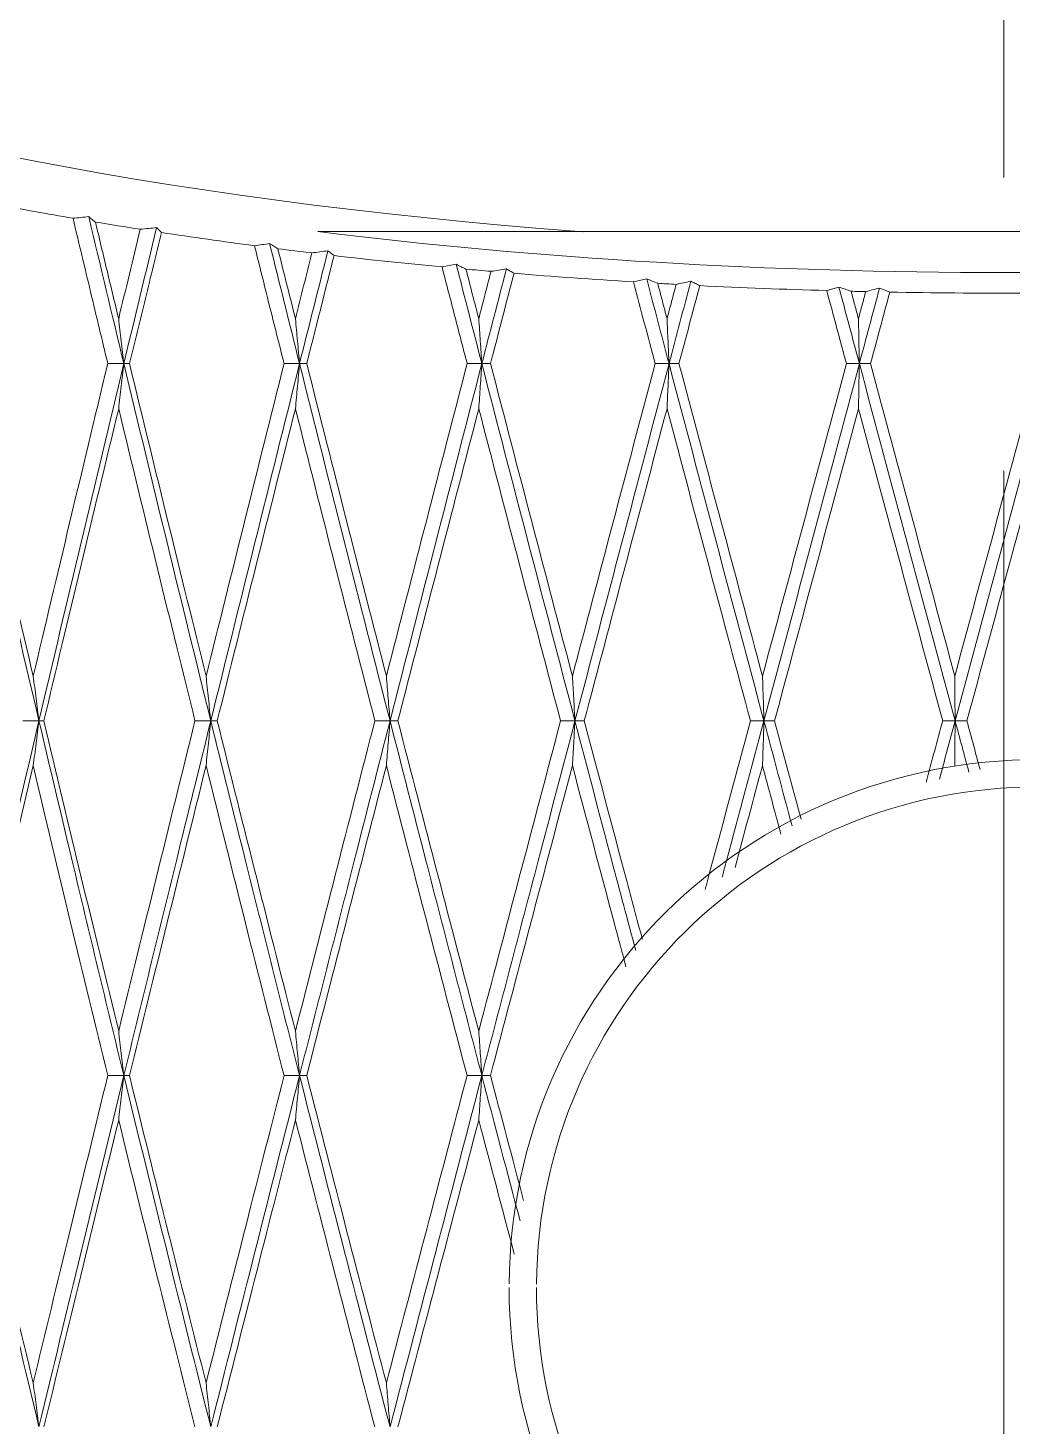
# Model space of a CAD drawing. Extents: x 4138 to 4928, y 0 to 579.
# Drawn here: x 4373.78 to 4382.16, y 417.27 to 429.19 of the extents above; entities that cross this region are included whole.
import ezdxf

# ---------------------------------------------------------------- set-up
doc = ezdxf.new("R2010")
doc.units = 0
doc.header["$LTSCALE"] = 10
doc.header["$MEASUREMENT"] = 0
doc.linetypes.add('CENTER', pattern=[2, 1.25, -0.25, 0.25, -0.25])
doc.layers.add('1', color=7, linetype='CONTINUOUS')
doc.layers.add('BODY', color=7, linetype='CONTINUOUS')

msp = doc.modelspace()

# ---------------------------------------------------------------- linework, layer by layer
at = {"layer": '1', "color": 7, "linetype": 'Continuous', "lineweight": 18}
for p, q in [((4377.305, 427.151), (4377.426, 427.174)), ((4378.936, 427.024), (4379.049, 427.05)), ((4380.583, 426.95), (4380.687, 426.979))]:
    msp.add_line(p, q, dxfattribs=at)
for start, end in [(0, 179.6025), (180, 359.6025)]:
    msp.add_arc((4382.377, 418.452), 4.5, start, end, dxfattribs=at)
at = {"layer": '1', "color": 7, "linetype": 'Continuous', "lineweight": 13}
for start, end in [(360, 179.6025), (180, 359.6025)]:
    msp.add_arc((4382.377, 418.452), 4.267, start, end, dxfattribs=at)
at = {"layer": '1', "color": 7, "linetype": 'Continuous', "lineweight": 18}
for centre, major_axis, ratio, start_param, end_param in [((4382.093, 432.606), (16.257, 0), 0.325059, 3.17084, 4.490178), ((4382.093, 432.452), (16.461, 0), 0.32492, 4.349379, 5.075399)]:
    msp.add_ellipse(centre, major_axis=major_axis, ratio=ratio, start_param=start_param, end_param=end_param, dxfattribs=at)
for points in [[(4373.515, 427.683), (4373.727, 427.642), (4373.943, 427.603), (4374.161, 427.566)], [(4374.161, 427.566), (4374.183, 427.568), (4374.228, 427.573), (4374.273, 427.577), (4374.295, 427.58)], [(4374.457, 426.327), (4374.409, 426.529), (4374.311, 426.938), (4374.211, 427.355), (4374.161, 427.566)], [(4374.295, 427.58), (4374.394, 427.162), (4374.494, 426.744), (4374.594, 426.327)], [(4374.295, 427.58), (4374.305, 427.572), (4374.324, 427.557), (4374.342, 427.541), (4374.352, 427.534)], [(4374.352, 427.534), (4374.385, 427.395), (4374.451, 427.119), (4374.517, 426.846), (4374.55, 426.71)], [(4374.352, 427.534), (4374.478, 427.513), (4374.606, 427.492), (4374.734, 427.472)], [(4374.55, 426.71), (4374.58, 426.836), (4374.641, 427.089), (4374.703, 427.344), (4374.734, 427.472)], [(4374.873, 427.487), (4374.78, 427.1), (4374.687, 426.713), (4374.594, 426.327)], [(4374.914, 427.445), (4374.868, 427.256), (4374.777, 426.88), (4374.687, 426.51), (4374.642, 426.327)], [(4374.734, 427.472), (4374.757, 427.475), (4374.804, 427.479), (4374.85, 427.484), (4374.873, 427.487)], [(4374.873, 427.487), (4374.88, 427.48), (4374.894, 427.466), (4374.907, 427.452), (4374.914, 427.445)], [(4374.914, 427.445), (4375.175, 427.405), (4375.44, 427.368), (4375.708, 427.332)], [(4375.708, 427.332), (4375.729, 427.335), (4375.772, 427.341), (4375.815, 427.348), (4375.836, 427.351)], [(4375.959, 426.327), (4375.917, 426.494), (4375.833, 426.829), (4375.749, 427.165), (4375.708, 427.332)], [(4375.836, 427.351), (4375.921, 427.009), (4376.006, 426.668), (4376.091, 426.327)], [(4375.836, 427.351), (4375.848, 427.343), (4375.871, 427.329), (4375.894, 427.314), (4375.906, 427.307)], [(4375.906, 427.307), (4375.931, 427.207), (4375.981, 427.008), (4376.031, 426.81), (4376.056, 426.71)], [(4375.906, 427.307), (4376.003, 427.294), (4376.1, 427.282), (4376.197, 427.271)], [(4376.056, 426.71), (4376.079, 426.803), (4376.126, 426.99), (4376.173, 427.177), (4376.197, 427.271)], [(4376.091, 426.327), (4376.171, 426.647), (4376.252, 426.968), (4376.333, 427.289)], [(4376.385, 427.248), (4376.346, 427.094), (4376.268, 426.785), (4376.191, 426.479), (4376.152, 426.327)], [(4376.197, 427.271), (4376.219, 427.274), (4376.265, 427.28), (4376.31, 427.286), (4376.333, 427.289)], [(4376.333, 427.289), (4376.341, 427.282), (4376.359, 427.269), (4376.377, 427.255), (4376.385, 427.248)], [(4376.385, 427.248), (4376.689, 427.213), (4376.996, 427.181), (4377.305, 427.151)], [(4377.519, 426.327), (4377.483, 426.464), (4377.412, 426.738), (4377.341, 427.013), (4377.305, 427.151)], [(4377.426, 427.174), (4377.499, 426.891), (4377.572, 426.609), (4377.644, 426.327)], [(4377.426, 427.174), (4377.44, 427.167), (4377.467, 427.153), (4377.495, 427.139), (4377.509, 427.132)], [(4377.509, 427.132), (4377.527, 427.062), (4377.563, 426.921), (4377.6, 426.781), (4377.618, 426.71)], [(4377.509, 427.132), (4377.58, 427.126), (4377.651, 427.12), (4377.723, 427.114)], [(4377.618, 426.71), (4377.636, 426.778), (4377.67, 426.912), (4377.705, 427.046), (4377.723, 427.114)], [(4377.644, 426.327), (4377.714, 426.596), (4377.784, 426.866), (4377.854, 427.136)], [(4377.919, 427.097), (4377.885, 426.968), (4377.818, 426.711), (4377.751, 426.455), (4377.718, 426.327)], [(4377.723, 427.114), (4377.745, 427.117), (4377.788, 427.125), (4377.832, 427.132), (4377.854, 427.136)], [(4377.854, 427.136), (4377.864, 427.129), (4377.886, 427.116), (4377.908, 427.103), (4377.919, 427.097)], [(4377.919, 427.097), (4378.255, 427.069), (4378.594, 427.045), (4378.936, 427.024)], [(4379.121, 426.327), (4379.09, 426.442), (4379.029, 426.673), (4378.967, 426.907), (4378.936, 427.024)], [(4379.049, 427.05), (4379.112, 426.809), (4379.176, 426.568), (4379.239, 426.327)], [(4379.049, 427.05), (4379.064, 427.044), (4379.096, 427.031), (4379.127, 427.018), (4379.143, 427.012)], [(4379.143, 427.012), (4379.156, 426.961), (4379.183, 426.861), (4379.209, 426.76), (4379.222, 426.71)], [(4379.143, 427.012), (4379.195, 427.009), (4379.247, 427.006), (4379.3, 427.003)], [(4379.222, 426.71), (4379.235, 426.759), (4379.261, 426.856), (4379.287, 426.954), (4379.3, 427.003)], [(4379.239, 426.327), (4379.301, 426.561), (4379.363, 426.795), (4379.425, 427.029)], [(4379.3, 427.003), (4379.321, 427.007), (4379.362, 427.016), (4379.404, 427.025), (4379.425, 427.029)], [(4379.501, 426.992), (4379.471, 426.88), (4379.412, 426.657), (4379.353, 426.436), (4379.324, 426.327)], [(4379.425, 427.029), (4379.437, 427.023), (4379.463, 427.011), (4379.488, 426.999), (4379.501, 426.992)], [(4379.501, 426.992), (4379.86, 426.974), (4380.221, 426.96), (4380.583, 426.95)], [(4380.687, 426.979), (4380.745, 426.762), (4380.803, 426.544), (4380.861, 426.327)], [(4380.687, 426.979), (4380.704, 426.974), (4380.739, 426.962), (4380.773, 426.95), (4380.791, 426.944)], [(4380.861, 426.327), (4380.918, 426.541), (4380.975, 426.756), (4381.033, 426.971)], [(4380.915, 426.941), (4380.935, 426.946), (4380.974, 426.956), (4381.013, 426.966), (4381.033, 426.971)], [(4381.033, 426.971), (4381.047, 426.966), (4381.077, 426.954), (4381.106, 426.943), (4381.12, 426.937)], [(4380.75, 426.327), (4380.723, 426.43), (4380.667, 426.637), (4380.611, 426.845), (4380.583, 426.95)], [(4380.791, 426.944), (4380.801, 426.905), (4380.822, 426.827), (4380.843, 426.749), (4380.853, 426.71)], [(4380.791, 426.944), (4380.832, 426.943), (4380.874, 426.942), (4380.915, 426.941)], [(4380.853, 426.71), (4380.864, 426.749), (4380.884, 426.826), (4380.905, 426.903), (4380.915, 426.941)], [(4381.12, 426.937), (4381.093, 426.835), (4381.038, 426.631), (4380.984, 426.428), (4380.956, 426.327)], [(4381.12, 426.937), (4381.49, 426.93), (4381.86, 426.927), (4382.231, 426.928)], [(4374.594, 426.327), (4374.587, 426.391), (4374.572, 426.519), (4374.557, 426.647), (4374.55, 426.71)], [(4376.056, 426.71), (4376.062, 426.647), (4376.074, 426.519), (4376.085, 426.391), (4376.091, 426.327)], [(4377.644, 426.327), (4377.64, 426.391), (4377.631, 426.519), (4377.623, 426.647), (4377.618, 426.71)], [(4379.239, 426.327), (4379.236, 426.391), (4379.231, 426.519), (4379.225, 426.647), (4379.222, 426.71)], [(4380.861, 426.327), (4380.859, 426.391), (4380.857, 426.519), (4380.855, 426.647), (4380.853, 426.71)], [(4373.167, 426.327), (4373.398, 425.309), (4373.633, 424.294), (4373.871, 423.282)], [(4373.202, 426.327), (4373.305, 425.876), (4373.512, 424.981), (4373.719, 424.1), (4373.822, 423.664)], [(4373.822, 423.664), (4373.923, 424.091), (4374.13, 424.961), (4374.346, 425.866), (4374.457, 426.327)], [(4374.594, 426.327), (4374.35, 425.309), (4374.109, 424.294), (4373.871, 423.282)], [(4374.594, 426.327), (4374.571, 426.327), (4374.526, 426.327), (4374.48, 426.327), (4374.457, 426.327)], [(4374.55, 425.943), (4374.557, 426.007), (4374.572, 426.134), (4374.587, 426.262), (4374.594, 426.327)], [(4374.594, 426.327), (4374.602, 426.327), (4374.618, 426.327), (4374.634, 426.327), (4374.642, 426.327)], [(4374.594, 426.327), (4374.838, 425.309), (4375.085, 424.294), (4375.335, 423.282)], [(4374.642, 426.327), (4374.754, 425.866), (4374.974, 424.961), (4375.189, 424.09), (4375.295, 423.664)], [(4375.295, 423.664), (4375.402, 424.096), (4375.62, 424.973), (4375.845, 425.872), (4375.959, 426.327)], [(4375.335, 423.282), (4375.584, 424.294), (4375.837, 425.309), (4376.091, 426.327)], [(4376.091, 426.327), (4376.069, 426.327), (4376.025, 426.327), (4375.981, 426.327), (4375.959, 426.327)], [(4376.091, 426.327), (4376.085, 426.262), (4376.074, 426.134), (4376.062, 426.007), (4376.056, 425.943)], [(4376.152, 426.327), (4376.142, 426.327), (4376.122, 426.327), (4376.101, 426.327), (4376.091, 426.327)], [(4376.091, 426.327), (4376.346, 425.309), (4376.603, 424.294), (4376.862, 423.282)], [(4376.152, 426.327), (4376.265, 425.88), (4376.491, 424.99), (4376.717, 424.105), (4376.831, 423.664)], [(4376.831, 423.664), (4376.945, 424.108), (4377.174, 424.997), (4377.404, 425.884), (4377.519, 426.327)], [(4376.862, 423.282), (4377.121, 424.294), (4377.382, 425.309), (4377.644, 426.327)], [(4377.644, 426.327), (4377.623, 426.327), (4377.582, 426.327), (4377.54, 426.327), (4377.519, 426.327)], [(4377.618, 425.943), (4377.623, 426.007), (4377.631, 426.134), (4377.64, 426.262), (4377.644, 426.327)], [(4377.718, 426.327), (4377.706, 426.327), (4377.681, 426.327), (4377.657, 426.327), (4377.644, 426.327)], [(4377.644, 426.327), (4377.907, 425.309), (4378.172, 424.294), (4378.438, 423.282)], [(4377.718, 426.327), (4377.836, 425.874), (4378.07, 424.977), (4378.301, 424.099), (4378.416, 423.664)], [(4378.416, 423.664), (4378.53, 424.094), (4378.761, 424.969), (4379, 425.87), (4379.121, 426.327)], [(4378.438, 423.282), (4378.703, 424.294), (4378.971, 425.309), (4379.239, 426.327)], [(4379.239, 426.327), (4379.219, 426.327), (4379.18, 426.327), (4379.14, 426.327), (4379.121, 426.327)], [(4379.222, 425.943), (4379.225, 426.007), (4379.231, 426.134), (4379.236, 426.262), (4379.239, 426.327)], [(4379.324, 426.327), (4379.31, 426.327), (4379.282, 426.327), (4379.253, 426.327), (4379.239, 426.327)], [(4379.239, 426.327), (4379.508, 425.309), (4379.777, 424.294), (4380.048, 423.282)], [(4379.324, 426.327), (4379.447, 425.865), (4379.688, 424.959), (4379.921, 424.089), (4380.035, 423.664)], [(4380.035, 423.664), (4380.153, 424.099), (4380.389, 424.979), (4380.629, 425.875), (4380.75, 426.327)], [(4380.048, 423.282), (4380.318, 424.294), (4380.589, 425.309), (4380.861, 426.327)], [(4380.861, 426.327), (4380.842, 426.327), (4380.806, 426.327), (4380.769, 426.327), (4380.75, 426.327)], [(4380.853, 425.943), (4380.855, 426.007), (4380.857, 426.134), (4380.859, 426.262), (4380.861, 426.327)], [(4380.956, 426.327), (4380.94, 426.327), (4380.909, 426.327), (4380.877, 426.327), (4380.861, 426.327)], [(4380.861, 426.327), (4381.132, 425.309), (4381.404, 424.294), (4381.677, 423.282)], [(4380.956, 426.327), (4381.078, 425.874), (4381.319, 424.977), (4381.557, 424.099), (4381.674, 423.664)], [(4381.674, 423.664), (4381.792, 424.1), (4382.03, 424.981), (4382.271, 425.876), (4382.393, 426.327)], [(4382.494, 426.327), (4382.221, 425.309), (4381.949, 424.294), (4381.677, 423.282)], [(4374.55, 425.943), (4374.439, 425.483), (4374.222, 424.58), (4374.014, 423.709), (4373.913, 423.282)], [(4375.2, 423.282), (4375.096, 423.704), (4374.882, 424.57), (4374.662, 425.478), (4374.55, 425.943)], [(4376.056, 425.943), (4375.942, 425.49), (4375.717, 424.594), (4375.498, 423.716), (4375.39, 423.282)], [(4376.733, 423.282), (4376.619, 423.724), (4376.392, 424.611), (4376.168, 425.498), (4376.056, 425.943)], [(4377.618, 425.943), (4377.503, 425.499), (4377.272, 424.611), (4377.043, 423.725), (4376.929, 423.282)], [(4378.315, 423.282), (4378.2, 423.717), (4377.969, 424.596), (4377.736, 425.491), (4377.618, 425.943)], [(4379.222, 425.943), (4379.1, 425.482), (4378.86, 424.577), (4378.63, 423.708), (4378.517, 423.282)], [(4379.933, 423.282), (4379.818, 423.709), (4379.585, 424.58), (4379.344, 425.483), (4379.222, 425.943)], [(4380.853, 425.943), (4380.732, 425.49), (4380.491, 424.594), (4380.255, 423.716), (4380.138, 423.282)], [(4381.571, 423.282), (4381.454, 423.716), (4381.217, 424.593), (4380.975, 425.49), (4380.853, 425.943)], [(4382.496, 425.943), (4382.375, 425.492), (4382.133, 424.597), (4381.896, 423.718), (4381.778, 423.282)], [(4373.822, 423.664), (4373.83, 423.6), (4373.847, 423.473), (4373.863, 423.346), (4373.871, 423.282)], [(4375.335, 423.282), (4375.328, 423.346), (4375.315, 423.473), (4375.301, 423.6), (4375.295, 423.664)], [(4376.862, 423.282), (4376.857, 423.346), (4376.846, 423.473), (4376.836, 423.6), (4376.831, 423.664)], [(4378.416, 423.664), (4378.42, 423.6), (4378.427, 423.473), (4378.434, 423.346), (4378.438, 423.282)], [(4380.035, 423.664), (4380.038, 423.6), (4380.042, 423.473), (4380.046, 423.346), (4380.048, 423.282)], [(4381.674, 423.664), (4381.675, 423.6), (4381.675, 423.473), (4381.676, 423.346), (4381.677, 423.282)], [(4373.871, 423.282), (4373.848, 423.282), (4373.802, 423.282), (4373.755, 423.282), (4373.732, 423.282)], [(4373.822, 422.901), (4373.83, 422.964), (4373.847, 423.091), (4373.863, 423.218), (4373.871, 423.282)], [(4373.871, 423.282), (4373.878, 423.282), (4373.892, 423.282), (4373.906, 423.282), (4373.913, 423.282)], [(4373.913, 423.282), (4374.019, 422.833), (4374.232, 421.944), (4374.444, 421.07), (4374.55, 420.638)], [(4374.55, 420.638), (4374.654, 421.066), (4374.868, 421.935), (4375.088, 422.829), (4375.2, 423.282)], [(4375.335, 423.282), (4375.312, 423.282), (4375.267, 423.282), (4375.223, 423.282), (4375.2, 423.282)], [(4375.295, 422.901), (4375.301, 422.964), (4375.315, 423.091), (4375.328, 423.218), (4375.335, 423.282)], [(4375.39, 423.282), (4375.38, 423.282), (4375.362, 423.282), (4375.344, 423.282), (4375.335, 423.282)], [(4375.39, 423.282), (4375.503, 422.828), (4375.727, 421.934), (4375.947, 421.065), (4376.056, 420.638)], [(4376.056, 420.638), (4376.171, 421.09), (4376.399, 421.983), (4376.622, 422.853), (4376.733, 423.282)], [(4376.733, 423.282), (4376.754, 423.282), (4376.797, 423.282), (4376.84, 423.282), (4376.862, 423.282)], [(4376.862, 423.282), (4376.857, 423.218), (4376.846, 423.091), (4376.836, 422.964), (4376.831, 422.901)], [(4376.929, 423.282), (4376.918, 423.282), (4376.895, 423.282), (4376.873, 423.282), (4376.862, 423.282)], [(4376.929, 423.282), (4377.041, 422.848), (4377.268, 421.974), (4377.5, 421.085), (4377.618, 420.638)], [(4377.618, 420.638), (4377.732, 421.072), (4377.963, 421.946), (4378.197, 422.834), (4378.315, 423.282)], [(4378.438, 423.282), (4378.417, 423.282), (4378.376, 423.282), (4378.336, 423.282), (4378.315, 423.282)], [(4378.416, 422.901), (4378.42, 422.964), (4378.427, 423.091), (4378.434, 423.218), (4378.438, 423.282)], [(4378.438, 423.282), (4378.451, 423.282), (4378.477, 423.282), (4378.504, 423.282), (4378.517, 423.282)], [(4380.048, 423.282), (4380.028, 423.282), (4379.99, 423.282), (4379.952, 423.282), (4379.933, 423.282)], [(4380.035, 422.901), (4380.038, 422.964), (4380.042, 423.091), (4380.046, 423.218), (4380.048, 423.282)], [(4380.048, 423.282), (4380.127, 422.984), (4380.207, 422.686), (4380.287, 422.388)], [(4380.048, 423.282), (4380.063, 423.282), (4380.093, 423.282), (4380.123, 423.282), (4380.138, 423.282)], [(4380.138, 423.282), (4380.214, 422.999), (4380.289, 422.72), (4380.364, 422.444)], [(4381.429, 422.759), (4381.476, 422.933), (4381.524, 423.107), (4381.571, 423.282)], [(4381.677, 423.282), (4381.632, 423.116), (4381.588, 422.951), (4381.543, 422.786)], [(4381.677, 423.282), (4381.659, 423.282), (4381.624, 423.282), (4381.589, 423.282), (4381.571, 423.282)], [(4381.674, 422.901), (4381.675, 422.964), (4381.675, 423.091), (4381.676, 423.218), (4381.677, 423.282)], [(4381.677, 423.282), (4381.716, 423.136), (4381.755, 422.991), (4381.794, 422.845)], [(4381.677, 423.282), (4381.693, 423.282), (4381.727, 423.282), (4381.761, 423.282), (4381.778, 423.282)], [(4381.778, 423.282), (4381.815, 423.143), (4381.852, 423.005), (4381.89, 422.868)], [(4373.822, 422.901), (4373.714, 422.444), (4373.503, 421.546), (4373.301, 420.682), (4373.202, 420.259)], [(4374.457, 420.259), (4374.352, 420.689), (4374.141, 421.56), (4373.929, 422.45), (4373.822, 422.901)], [(4375.295, 422.901), (4375.183, 422.449), (4374.962, 421.558), (4374.748, 420.688), (4374.642, 420.259)], [(4375.959, 420.259), (4375.851, 420.685), (4375.631, 421.552), (4375.408, 422.447), (4375.295, 422.901)], [(4376.831, 422.901), (4376.719, 422.468), (4376.495, 421.595), (4376.267, 420.707), (4376.152, 420.259)], [(4377.518, 420.259), (4377.402, 420.702), (4377.171, 421.586), (4376.943, 422.464), (4376.831, 422.901)], [(4378.416, 422.901), (4378.296, 422.448), (4378.06, 421.556), (4377.831, 420.687), (4377.718, 420.259)], [(4380.035, 422.901), (4379.957, 422.609), (4379.879, 422.319), (4379.802, 422.032)], [(4380.192, 422.318), (4380.14, 422.511), (4380.088, 422.705), (4380.035, 422.901)], [(4374.594, 420.259), (4374.587, 420.322), (4374.572, 420.449), (4374.557, 420.575), (4374.55, 420.638)], [(4376.091, 420.259), (4376.085, 420.322), (4376.074, 420.449), (4376.062, 420.575), (4376.056, 420.638)], [(4377.644, 420.259), (4377.64, 420.322), (4377.631, 420.449), (4377.623, 420.575), (4377.618, 420.638)], [(4373.167, 420.259), (4373.398, 419.255), (4373.633, 418.257), (4373.871, 417.264)], [(4373.202, 420.259), (4373.306, 419.814), (4373.513, 418.932), (4373.719, 418.067), (4373.822, 417.639)], [(4373.822, 417.639), (4373.924, 418.064), (4374.132, 418.924), (4374.348, 419.81), (4374.457, 420.259)], [(4373.871, 417.264), (4374.109, 418.257), (4374.35, 419.255), (4374.594, 420.259)], [(4374.594, 420.259), (4374.571, 420.259), (4374.526, 420.259), (4374.48, 420.259), (4374.457, 420.259)], [(4374.55, 419.88), (4374.557, 419.943), (4374.572, 420.069), (4374.587, 420.195), (4374.594, 420.259)], [(4374.594, 420.259), (4374.838, 419.255), (4375.085, 418.257), (4375.335, 417.264)], [(4374.642, 420.259), (4374.634, 420.259), (4374.618, 420.259), (4374.602, 420.259), (4374.594, 420.259)], [(4374.642, 420.259), (4374.752, 419.811), (4374.971, 418.926), (4375.187, 418.065), (4375.295, 417.639)], [(4375.295, 417.639), (4375.411, 418.1), (4375.638, 418.996), (4375.854, 419.846), (4375.959, 420.259)], [(4375.335, 417.264), (4375.584, 418.257), (4375.837, 419.255), (4376.091, 420.259)], [(4376.091, 420.259), (4376.069, 420.259), (4376.025, 420.259), (4375.981, 420.259), (4375.959, 420.259)], [(4376.056, 419.88), (4376.062, 419.943), (4376.074, 420.069), (4376.085, 420.195), (4376.091, 420.259)], [(4376.091, 420.259), (4376.346, 419.255), (4376.603, 418.257), (4376.862, 417.264)], [(4376.152, 420.259), (4376.142, 420.259), (4376.122, 420.259), (4376.101, 420.259), (4376.091, 420.259)], [(4376.152, 420.259), (4376.266, 419.815), (4376.493, 418.935), (4376.718, 418.069), (4376.831, 417.639)], [(4376.831, 417.639), (4376.945, 418.076), (4377.174, 418.949), (4377.404, 419.822), (4377.518, 420.259)], [(4376.862, 417.264), (4377.121, 418.257), (4377.382, 419.255), (4377.644, 420.259)], [(4377.518, 420.259), (4377.539, 420.259), (4377.581, 420.259), (4377.623, 420.259), (4377.644, 420.259)], [(4377.644, 420.259), (4377.64, 420.195), (4377.631, 420.069), (4377.623, 419.943), (4377.618, 419.88)], [(4377.644, 420.259), (4377.753, 419.845), (4377.861, 419.433), (4377.97, 419.021)], [(4377.718, 420.259), (4377.706, 420.259), (4377.681, 420.259), (4377.657, 420.259), (4377.644, 420.259)], [(4377.718, 420.259), (4377.81, 419.911), (4377.904, 419.556), (4378, 419.194)], [(4374.55, 419.88), (4374.44, 419.433), (4374.225, 418.55), (4374.016, 417.689), (4373.913, 417.264)], [(4375.2, 417.264), (4375.093, 417.689), (4374.877, 418.55), (4374.659, 419.433), (4374.55, 419.88)], [(4376.056, 419.88), (4375.949, 419.464), (4375.732, 418.611), (4375.505, 417.719), (4375.39, 417.264)], [(4376.732, 417.264), (4376.619, 417.698), (4376.392, 418.568), (4376.168, 419.442), (4376.056, 419.88)], [(4377.618, 419.88), (4377.502, 419.44), (4377.271, 418.564), (4377.043, 417.696), (4376.929, 417.264)], [(4377.921, 418.736), (4377.818, 419.123), (4377.717, 419.505), (4377.618, 419.88)], [(4373.871, 417.264), (4373.863, 417.327), (4373.847, 417.452), (4373.83, 417.577), (4373.822, 417.639)], [(4375.335, 417.264), (4375.328, 417.327), (4375.315, 417.452), (4375.301, 417.577), (4375.295, 417.639)], [(4376.862, 417.264), (4376.857, 417.327), (4376.846, 417.452), (4376.836, 417.577), (4376.831, 417.639)]]:
    msp.add_open_spline(points, degree=3, dxfattribs=at)
msp.add_rational_spline([(4387.938, 427.452), (4382.093, 427.452), (4376.247, 427.452)], [1, 0.934832206526, 1], degree=2, dxfattribs=at)
for points, knots in [([(4373.871, 423.282), (4373.777, 422.884), (4373.541, 421.874), (4373.307, 420.867), (4373.167, 420.259)], [0, 0, 0, 0, 0.393441, 1, 1, 1, 1]), ([(4373.871, 423.282), (4373.965, 422.884), (4374.204, 421.874), (4374.446, 420.867), (4374.594, 420.259)], [0, 0, 0, 0, 0.393441, 1, 1, 1, 1]), ([(4374.594, 420.259), (4374.742, 420.867), (4374.988, 421.874), (4375.237, 422.884), (4375.335, 423.282)], [0, 0, 0, 0, 0.606559, 1, 1, 1, 1]), ([(4375.335, 423.282), (4375.433, 422.884), (4375.684, 421.874), (4375.937, 420.867), (4376.091, 420.259)], [0, 0, 0, 0, 0.393441, 1, 1, 1, 1]), ([(4376.091, 420.259), (4376.246, 420.867), (4376.502, 421.874), (4376.76, 422.884), (4376.862, 423.282)], [0, 0, 0, 0, 0.606559, 1, 1, 1, 1]), ([(4376.862, 423.282), (4376.964, 422.884), (4377.223, 421.874), (4377.485, 420.867), (4377.644, 420.259)], [0, 0, 0, 0, 0.393441, 1, 1, 1, 1]), ([(4377.644, 420.259), (4377.804, 420.867), (4378.068, 421.874), (4378.333, 422.884), (4378.438, 423.282)], [0, 0, 0, 0, 0.606559, 1, 1, 1, 1]), ([(4378.438, 423.282), (4378.542, 422.884), (4378.714, 422.231), (4378.887, 421.579), (4378.955, 421.325)], [0, 0, 0, 0, 0.608571, 1, 1, 1, 1]), ([(4378.517, 423.282), (4378.637, 422.827), (4378.803, 422.203), (4378.966, 421.592), (4379.012, 421.421)], [0, 0, 0, 0, 0.717087, 1, 1, 1, 1]), ([(4379.547, 421.845), (4379.556, 421.878), (4379.683, 422.353), (4379.812, 422.832), (4379.933, 423.282)], [0, 0, 0, 0, 0.071091, 1, 1, 1, 1]), ([(4379.692, 421.951), (4379.704, 421.997), (4379.823, 422.44), (4379.941, 422.884), (4380.048, 423.282)], [0, 0, 0, 0, 0.10413, 1, 1, 1, 1]), ([(4378.872, 421.186), (4378.839, 421.311), (4378.688, 421.876), (4378.535, 422.449), (4378.416, 422.901)], [0, 0, 0, 0, 0.222905, 1, 1, 1, 1])]:
    msp.add_open_spline(points, degree=3, knots=knots, dxfattribs=at)
at = {"layer": 'BODY', "color": 1, "linetype": 'CENTER', "lineweight": 5}
msp.add_line((4382.093, 525.414), (4382.093, 386.565), dxfattribs=at)

doc.saveas('drawing.dxf')
